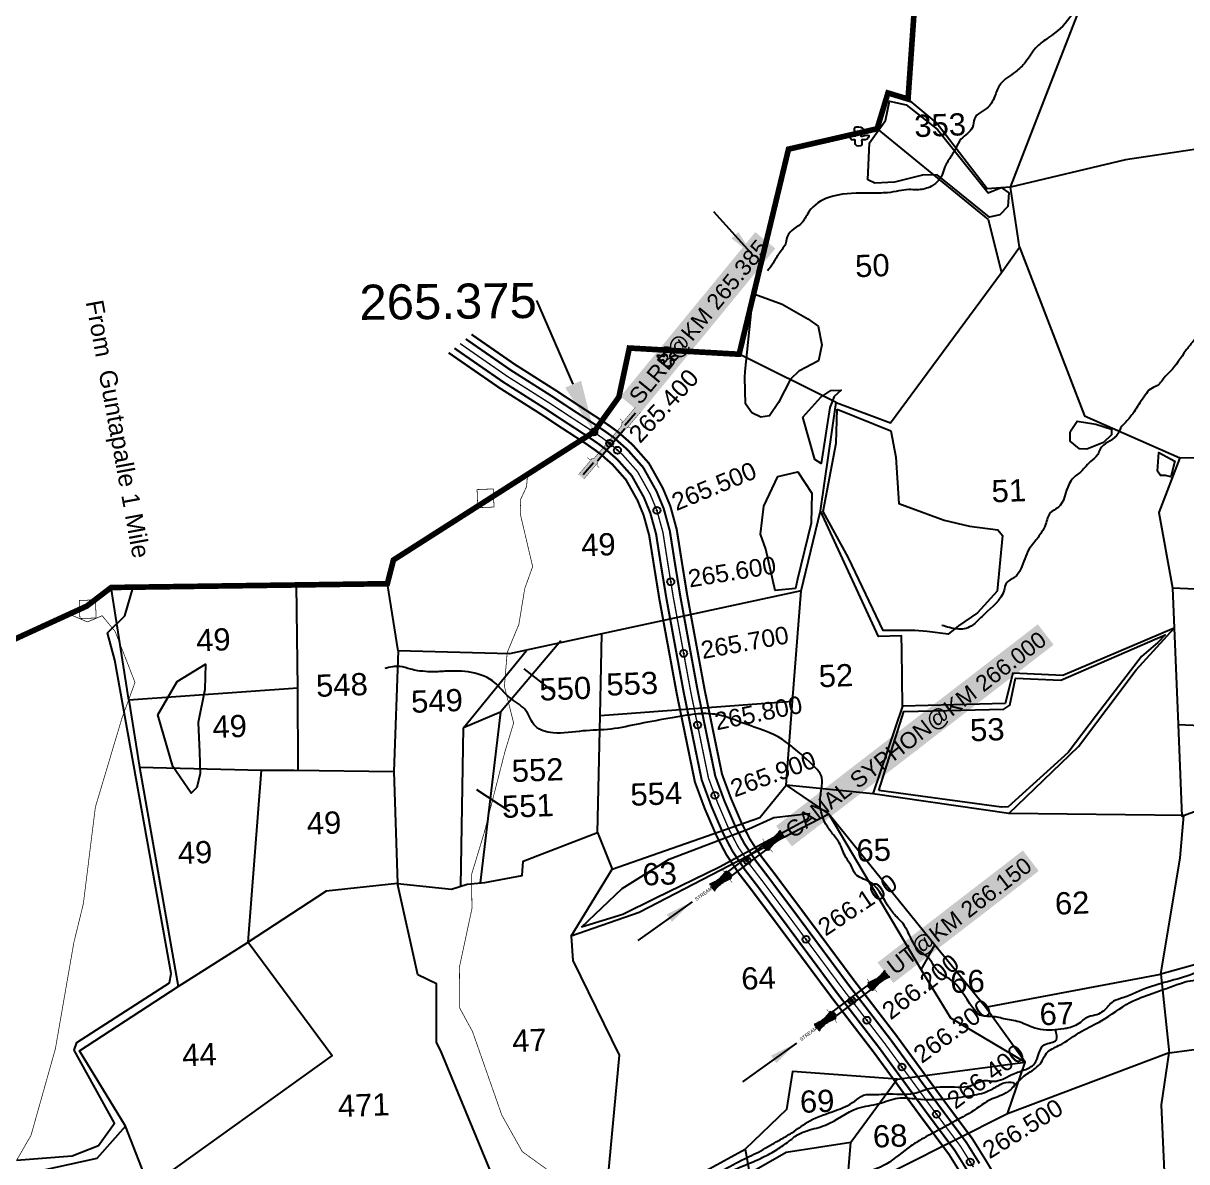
# Model space of a CAD drawing. Header units: feet. Extents: x 758300 to 768654, y 1597949 to 1607646.
# Drawn here: x 761026 to 762682, y 1602761 to 1604382 of the extents above; entities that cross this region are included whole.
import ezdxf
from ezdxf import colors
from ezdxf.entities.mleader import LeaderData, LeaderLine
from ezdxf.enums import TextEntityAlignment as Align
from ezdxf.math import Vec2, Vec3

# ---------------------------------------------------------------- set-up
doc = ezdxf.new("R2010")
doc.units = ezdxf.units.FT
doc.header["$LTSCALE"] = 15
doc.header["$MEASUREMENT"] = 0
doc.header["$PDMODE"] = 32
doc.header["$PDSIZE"] = 10
doc.linetypes.add('ACAD_ISO02W100', pattern=[15, 12, -3])
doc.linetypes.add('HIDDEN2', pattern=[0.1875, 0.125, -0.0625])
for name, color, linetype in [('CANAL1', 7, 'Continuous'), ('CSMark', 72, 'Continuous'), ('HILLS', 17, 'Continuous'), ('PLOT', 7, 'Continuous'), ('PLOT NO', 7, 'Continuous'), ('ROAD', 6, 'Continuous'), ('STRUCTURE', 5, 'Continuous'), ('TANKS AND STREAMS', 4, 'Continuous'), ('VILLAGE BOUNDARY', 5, 'Continuous'), ('VILLAGE N STONES', 1, 'Continuous'), ('VILLAGE STONES', 240, 'Continuous')]:
    doc.layers.add(name, color=color, linetype=linetype)
doc.styles.get("Standard").update_dxf_attribs({"font": 'arial.ttf'})
doc.linetypes.add('DOTS', pattern='A,1e-06,-3,["●",Standard,S=3,R=0,X=-1.25,Y=-1.25],-3', length=6.000001)
doc.dimstyles.get("Standard").update_dxf_attribs({"dimtxt": 0.18, "dimasz": 40, "dimexe": 0.18, "dimexo": 0.0625, "dimgap": 0.09, "dimtad": 0, "dimtih": 1, "dimtoh": 1, "dimdec": 4, "dimzin": 0, "dimdsep": 46, "dimtxsty": 'Standard', "dimcen": 0.09, "dimadec": 0, "dimazin": 0, "dimtfac": 1, "dimtdec": 4, "dimtofl": 0, "dimtmove": 0, "dimatfit": 3, "dimfxl": 1, "dimtolj": 1, "dimtzin": 0, "dimarcsym": 0})

# ---------------------------------------------------------------- blocks, each defined once
blk = doc.blocks.new('UT')
at = {"layer": 'STRUCTURE'}
h = blk.add_hatch(dxfattribs=at)
h.set_pattern_fill('DASH', color=150, scale=8, angle=-39.6278, style=0)
h.set_pattern_definition([(320.372247933, (-4370.464, -6260.8811), (1.40800153113, 0.132407282), [1, -1])])
h.paths.add_polyline_path([(765163, 1700681.9), (765165.6, 1700680.6), (765167.2, 1700680.3), (765169.1, 1700680), (765172.4, 1700679.6), (765176.4, 1700679.3), (765179.5, 1700679.5), (765183.1, 1700679.9), (765187.7, 1700680.9), (765188.9, 1700681.2), (765193.1, 1700682.2), (765196.1, 1700680.2), (765196.1, 1700672.2), (765193.1, 1700670.2), (765190.5, 1700670.8), (765188.1, 1700671.3), (765185.5, 1700671.8), (765183.6, 1700672.1), (765181, 1700672.5), (765180.3, 1700672.5), (765178.5, 1700672.6), (765176.7, 1700672.6), (765174.6, 1700672.5), (765172.5, 1700672.3), (765170.4, 1700672), (765168.5, 1700671.7), (765166.1, 1700671.2), (765165, 1700670.8), (765163, 1700669.7)])
h.paths.add_polyline_path([(765259.1, 1700682.2), (765256.1, 1700680.2), (765256.1, 1700672.2), (765259.1, 1700670.2), (765261.9, 1700671), (765264.4, 1700671.6), (765266.4, 1700672), (765269.1, 1700672.5), (765272.7, 1700673), (765276.1, 1700673.1), (765278.6, 1700672.9), (765281.2, 1700672.7), (765283.9, 1700672.3), (765286.4, 1700671.9), (765288, 1700671.3), (765289.2, 1700670.6), (765289.1, 1700682.7), (765287.6, 1700681.8), (765285.7, 1700681.2), (765283, 1700680.7), (765281.2, 1700680.4), (765276.7, 1700679.9), (765272.7, 1700679.9), (765268.7, 1700680.3), (765264.8, 1700681), (765261.2, 1700681.7)])
at = {"layer": 'STRUCTURE', "color": 150, "const_width": 0.628}
for points in [[(765190.1, 1700688.2), (765190.1, 1700684.2), (765196.1, 1700680.2), (765256.1, 1700680.2), (765262.1, 1700684.2), (765262.1, 1700688.2)], [(765190.1, 1700664.2), (765190.1, 1700668.2), (765196.1, 1700672.2), (765256.1, 1700672.2), (765262.1, 1700668.2), (765262.1, 1700664.2)]]:
    blk.add_lwpolyline(points, dxfattribs=at)
at = {"layer": 'STRUCTURE', "color": 150}
for points in [[(765196.1, 1700680.2), (765256.1, 1700680.2)], [(765196.1, 1700672.2), (765256.1, 1700672.2)], [(765196.1, 1700672.2), (765256.1, 1700672.2)]]:
    blk.add_lwpolyline(points, dxfattribs=at)
at = {"layer": 'STRUCTURE', "color": 0}
blk.add_circle((765226.1, 1700676.2), 1.89, dxfattribs=at)
at = {"layer": 'STRUCTURE', "color": 150}
for points in [[(765163, 1700681.9), (765164.4, 1700681.1), (765167.9, 1700680.2), (765171.2, 1700679.8), (765176.1, 1700679.4), (765184.7, 1700680.3), (765193.1, 1700682.2)], [(765289.1, 1700682.7), (765287.8, 1700681.9), (765284.3, 1700680.9), (765280.9, 1700680.4), (765276.1, 1700679.8), (765267.4, 1700680.5), (765259.1, 1700682.2)], [(765163, 1700669.7), (765164.3, 1700670.6), (765167.8, 1700671.6), (765171.2, 1700672.1), (765176, 1700672.6), (765184.7, 1700672), (765193.1, 1700670.2)], [(765289.2, 1700670.6), (765287.8, 1700671.4), (765284.2, 1700672.3), (765280.9, 1700672.7), (765276.1, 1700673.1), (765267.4, 1700672.2), (765259.1, 1700670.2)]]:
    blk.add_spline(points, degree=3, dxfattribs=at)
at = {"layer": 'STRUCTURE', "color": 0}
blk.add_text('STREAM', height=5, dxfattribs=at).set_placement((765148.2, 1700675.8), align=Align.MIDDLE_CENTER)
for points in [[(765190.9, 1700676), (765164.2, 1700675.8)], [(765289.3, 1700676.7), (765265.4, 1700676.4)]]:
    blk.add_leader(points, dimstyle='Standard', override={"dimasz": 10, "dimgap": 0.09, "dimtad": 0}, dxfattribs=at)
blk = doc.blocks.new('SLB')
at = {"layer": 'STRUCTURE'}
h = blk.add_hatch(dxfattribs=at)
h.set_pattern_fill('DOTS', color=6, scale=20, angle=320.3722, style=0)
h.set_pattern_definition([(320.372247934, (-159.4327, -72.9564), (1.2786241598, 0.5641323054), [0, -1.25])])
h.paths.add_polyline_path([(769699.5, 1706871.1), (769699.5, 1706861.1), (769729.1, 1706861.1), (769732.1, 1706863.1), (769792.1, 1706863.1), (769795.1, 1706861.1), (769824.7, 1706861.1), (769824.7, 1706871.1), (769795.1, 1706871.1), (769792.1, 1706869.1), (769732.1, 1706869.1), (769729.1, 1706871.1)])
at = {"layer": 'STRUCTURE', "color": 6, "linetype": 'ACAD_ISO02W100', "ltscale": 0.5, "const_width": 0.5}
for points in [[(769699.5, 1706871.1), (769729.1, 1706871.1)], [(769795.1, 1706871.1), (769824.7, 1706871.1)], [(769699.5, 1706861.1), (769729.1, 1706861.1)], [(769795.1, 1706861.1), (769824.7, 1706861.1)]]:
    blk.add_lwpolyline(points, dxfattribs=at)
at = {"layer": 'STRUCTURE', "color": 6, "const_width": 0.628}
for points in [[(769726.1, 1706877.1), (769726.1, 1706873.1), (769732.1, 1706869.1), (769792.1, 1706869.1), (769798.1, 1706873.1), (769798.1, 1706877.1)], [(769726.1, 1706855.1), (769726.1, 1706859.1), (769732.1, 1706863.1), (769792.1, 1706863.1), (769798.1, 1706859.1), (769798.1, 1706855.1)]]:
    blk.add_lwpolyline(points, dxfattribs=at)
at = {"layer": 'STRUCTURE', "color": 6}
blk.add_lwpolyline([(769732.1, 1706863.1), (769792.1, 1706863.1)], dxfattribs=at)
blk.add_lwpolyline([(769732.1, 1706863.1), (769792.1, 1706863.1)], dxfattribs=at)
at = {"layer": 'STRUCTURE', "color": 0}
blk.add_circle((769762.1, 1706866.1), 1.24, dxfattribs=at)
for points in [[(769703.8, 1706866), (769726.7, 1706866)], [(769818.6, 1706865.8), (769795.7, 1706865.8)]]:
    blk.add_leader(points, dimstyle='Standard', override={"dimasz": 10, "dimgap": 0.09, "dimtad": 0}, dxfattribs=at)

msp = doc.modelspace()

# ---------------------------------------------------------------- linework, layer by layer
at = {"layer": 'CANAL1', "color": 5, "const_width": 3}
for points in [[(761656.1, 1603932.3), (761720.2, 1603887.9), (761779.5, 1603850.3), (761803.8, 1603834.2), (761843.8, 1603808.1), (761856, 1603799.7), (761867, 1603791.7), (761886.2, 1603774.8), (761908.6, 1603749.5), (761927.5, 1603715.7), (761937.7, 1603691.2), (761946.5, 1603659.1), (761953.9, 1603612.1), (761961.3, 1603566.7), (761973.8, 1603498.7), (761986, 1603432.4), (762000.2, 1603363.2), (762011.2, 1603310), (762024, 1603275.3), (762039.6, 1603238.8), (762052.4, 1603214.3), (762069.3, 1603189), (762086.6, 1603166.4), (762125.4, 1603114.6), (762200.9, 1603012.9), (762260.6, 1602935.2), (762329.5, 1602841), (762368.6, 1602788.6), (762387.2, 1602758.8)], [(761639.9, 1603919.2), (761709.2, 1603871.2), (761768.6, 1603833.5), (761792.8, 1603817.5), (761832.7, 1603791.5), (761844.4, 1603783.4), (761854.5, 1603776), (761872, 1603760.6), (761892.2, 1603737.9), (761909.5, 1603707), (761918.7, 1603684.7), (761926.9, 1603654.9), (761934.1, 1603608.9), (761941.6, 1603563.2), (761954.1, 1603495), (761966.4, 1603428.6), (761980.6, 1603359.2), (761991.9, 1603304.5), (762005.4, 1603267.9), (762021.6, 1603230.2), (762035.2, 1603204.1), (762053, 1603177.3), (762070.7, 1603154.3), (762109.3, 1603102.7), (762184.9, 1603000.9), (762244.6, 1602923.2), (762313.4, 1602829.1), (762352.1, 1602777.3), (762370.1, 1602748.4)]]:
    msp.add_lwpolyline(points, dxfattribs=at)
at = {"layer": 'CANAL1', "color": 1, "const_width": 3}
for points in [[(761664.3, 1603938.8), (761725.8, 1603896.2), (761784.9, 1603858.7), (761809.3, 1603842.6), (761849.4, 1603816.4), (761861.8, 1603807.9), (761873.3, 1603799.5), (761893.3, 1603781.9), (761916.8, 1603755.3), (761936.5, 1603720.1), (761947.2, 1603694.5), (761956.3, 1603661.2), (761963.8, 1603613.7), (761971.1, 1603568.4), (761983.6, 1603500.5), (761995.8, 1603434.3), (762010, 1603365.2), (762020.8, 1603312.8), (762033.3, 1603279), (762048.7, 1603243.1), (762061.1, 1603219.4), (762077.4, 1603194.8), (762094.6, 1603172.4), (762133.4, 1603120.6), (762208.9, 1603019), (762268.6, 1602941.2), (762337.6, 1602846.9), (762376.9, 1602794.2), (762395.7, 1602764), (762413.7, 1602734)], [(761631.7, 1603912.7), (761703.7, 1603862.9), (761763.2, 1603825.2), (761787.3, 1603809.2), (761827.1, 1603783.3), (761838.6, 1603775.3), (761848.3, 1603768.2), (761865, 1603753.5), (761884, 1603732), (761900.5, 1603702.6), (761909.2, 1603681.5), (761917.1, 1603652.8), (761924.3, 1603607.4), (761931.7, 1603561.5), (761944.3, 1603493.2), (761956.5, 1603426.7), (761970.8, 1603357.2), (761982.2, 1603301.7), (761996.1, 1603264.2), (762012.5, 1603226), (762026.6, 1603199), (762044.8, 1603171.5), (762062.7, 1603148.3), (762101.3, 1603096.7), (762177, 1602994.9), (762236.6, 1602917.2), (762305.4, 1602823.2), (762343.8, 1602771.7), (762361.6, 1602743.2)]]:
    msp.add_lwpolyline(points, dxfattribs=at)
at = {"layer": 'CANAL1', "color": 1, "linetype": 'HIDDEN2', "ltscale": 100, "const_width": 2}
msp.add_lwpolyline([(761648, 1603925.8), (761714.7, 1603879.5), (761774, 1603841.9), (761798.3, 1603825.9), (761838.3, 1603799.8), (761850.2, 1603791.6), (761860.8, 1603783.8), (761872, 1603774), (761879.1, 1603767.7), (761900.4, 1603743.7), (761918.5, 1603711.4), (761928.2, 1603688), (761936.7, 1603657), (761944, 1603610.5), (761951.4, 1603564.9), (761964, 1603496.8), (761976.2, 1603430.5), (761990.4, 1603361.2), (762001.5, 1603307.3), (762014.7, 1603271.6), (762030.6, 1603234.5), (762043.8, 1603209.2), (762056.7, 1603189.8), (762061.1, 1603183.1), (762078.6, 1603160.3), (762117.3, 1603108.7), (762176.5, 1603029), (762192.9, 1603006.9), (762252.6, 1602929.2), (762321.5, 1602835), (762360.3, 1602783), (762378.6, 1602753.6)], dxfattribs=at)
at = {"layer": 'CANAL1'}
for points in [[(761791.6, 1603502.5), (761705.4, 1603401), (761653, 1603378.9)], [(761649.1, 1603154), (761653, 1603378.9), (761742.5, 1603488.7)], [(761738.7, 1603462.6), (761779.9, 1603430.7)], [(761705.4, 1603401), (761676.7, 1603158.1)], [(761718.7, 1603259.6), (761672, 1603290.8)]]:
    msp.add_lwpolyline(points, dxfattribs=at)
at = {"layer": 'CSMark', "color": 3}
for p in [(761838.3, 1603799.8), (761860.8, 1603783.8), (761872, 1603774), (761928.1, 1603688.3), (761947.9, 1603586.7), (761966.2, 1603484.7), (761985.9, 1603383), (762010.6, 1603282.7), (762056.7, 1603189.8), (762140.3, 1603077.8), (762205.6, 1602990.5), (762226.9, 1602962.7), (762276.8, 1602896.1), (762326, 1602828.9), (762374, 1602761)]:
    msp.add_point(p, dxfattribs=at)
at = {"layer": 'HILLS'}
for points in [[(762228.2, 1604159), (762230.8, 1604211.4), (762253.3, 1604243.3), (762259.1, 1604270.6), (762282.8, 1604265.6), (762327.4, 1604230.6), (762399.5, 1604140.2), (762418, 1604147.7), (762428.9, 1604140.5), (762427.3, 1604121), (762416.3, 1604109.1), (762401.4, 1604105.8), (762327.1, 1604165.9), (762306.1, 1604165.3), (762266.1, 1604155.3), (762238, 1604154), (762228.2, 1604159)], [(762053.5, 1603885.8), (762062.5, 1603973.2), (762067.6, 1603996.1), (762106.2, 1603981.9), (762143, 1603961), (762157.7, 1603950.4), (762163, 1603923.8), (762158, 1603901.3), (762129.9, 1603886.7), (762118.3, 1603875.3), (762101.1, 1603842.1), (762088.3, 1603822.8), (762075.9, 1603820.9), (762063, 1603827.2), (762054.3, 1603840.1), (762053, 1603877.4), (762053.5, 1603885.8)], [(762135.8, 1603820.8), (762161.6, 1603849.6), (762175.5, 1603859.1), (762190.1, 1603859.4), (762180.2, 1603850.5), (762174.4, 1603834.6), (762161.8, 1603755.3), (762152.8, 1603760.8), (762135.8, 1603820.8)], [(762184.4, 1603832.6), (762260.9, 1603801.5), (762268.1, 1603763.9), (762272.6, 1603698.3), (762336.8, 1603674.6), (762372.8, 1603666), (762413.2, 1603660.8), (762420, 1603652.8), (762412.1, 1603573.5), (762384.5, 1603542.6), (762357.3, 1603524), (762342.8, 1603512.2), (762312.6, 1603516), (762295.3, 1603517.5), (762249.9, 1603517.6), (762200.8, 1603620.6), (762164.9, 1603686.8), (762183, 1603783.9), (762184.4, 1603832.6)], [(762516.8, 1603801.1), (762526.1, 1603815.5), (762552.9, 1603810.9), (762575, 1603803.9), (762575.1, 1603795.9), (762563.8, 1603784.8), (762540, 1603775.7), (762529.7, 1603776.1), (762516.2, 1603787.1), (762516.1, 1603798.7), (762516.8, 1603801.1)], [(762640.6, 1603744.2), (762642.5, 1603770.7), (762665.2, 1603758.5), (762659.6, 1603736.1), (762652.1, 1603737.9), (762644.6, 1603738.1), (762640.6, 1603744.2)], [(762075.6, 1603654.7), (762080.5, 1603694.4), (762100.4, 1603736.6), (762128.8, 1603743), (762148.8, 1603712.9), (762147.5, 1603670.3), (762128.4, 1603590.4), (762125.2, 1603577), (762096.5, 1603574.4), (762083.3, 1603633.2), (762075.6, 1603654.7)], [(761016.9, 1602763.3), (761096.2, 1602769.9), (761133.6, 1602784.6), (761156.4, 1602816.1), (761098.8, 1602920.1), (761102.8, 1602931.2), (761234.7, 1603015.7), (761236.9, 1603029.2), (761156.9, 1603475.2), (761146.2, 1603514.3), (761171.1, 1603538.2), (761183, 1603579)], [(762244, 1603289.9), (762279.6, 1603402.2), (762421.6, 1603405.6), (762430.4, 1603411.3), (762438.3, 1603449.5), (762502.7, 1603446.9), (762651.2, 1603511), (762641.2, 1603500.1), (762617.5, 1603480.6), (762553.7, 1603396.9), (762513.2, 1603343.8), (762428.2, 1603266.3), (762418.3, 1603265.9), (762244, 1603289.9)], [(761218, 1603397.5), (761245.3, 1603444.7), (761285.5, 1603469.5), (761284.8, 1603433.2), (761275.3, 1603386.5), (761277.2, 1603344.3), (761278.1, 1603314), (761273.4, 1603293.9), (761265.3, 1603286.1), (761239.2, 1603323.6), (761218, 1603397.5)], [(761820.6, 1603095.3), (761878.6, 1603150.1), (761945.6, 1603191.7), (762058.7, 1603234.9), (762094.4, 1603251.2), (762144.8, 1603257), (762143.1, 1603248.7), (762017, 1603180.4), (761925.5, 1603135.8), (761879.4, 1603113.3), (761820.6, 1603095.3)]]:
    msp.add_lwpolyline(points, dxfattribs=at)
at = {"layer": 'PLOT'}
for points in [[(763096.3, 1604481.3), (763068.8, 1604392.4), (763043.9, 1604254.8), (762594.9, 1604187.1), (762431.2, 1604148.3), (762468.8, 1604245.2), (762537.3, 1604421.4), (762604.7, 1604585.3)], [(762431.2, 1604148.3), (762397.9, 1604146), (762325.7, 1604240.2), (762285.5, 1604273.8)], [(762241.5, 1604231.5), (762329.9, 1604159.3), (762399.7, 1604102.3), (762418.5, 1604027), (762444.2, 1604062.9), (762431.2, 1604148.3)], [(762444.2, 1604062.9), (762536.5, 1603822.7), (762672.3, 1603763.3)], [(762981.6, 1603016.9), (762868.7, 1603020.8), (762746.5, 1603056.3), (762645.4, 1603028.1), (762672.7, 1603193.7), (762677.9, 1603254.1), (762428.7, 1603257.1), (762235.5, 1603284.8), (762112.2, 1603297.2), (762121.2, 1603416.7), (762133.2, 1603573.9), (762160.7, 1603687.8), (762183.2, 1603841.8), (762260.6, 1603813), (762418.5, 1604027)], [(762183.2, 1603841.8), (762045.1, 1603910.6)], [(763083.5, 1603371.2), (763043, 1603393.7), (763019.3, 1603379.8), (762882.8, 1603330.3), (762881.8, 1603761), (762672.3, 1603763.3), (762642.2, 1603685.4), (762662, 1603578.3), (763083.1, 1603559.7), (763289, 1603558.8)], [(762277.7, 1603409.5), (762276.7, 1603489.5), (762276.4, 1603510), (762243.5, 1603509), (762160.7, 1603687.8)], [(761417.1, 1603435.2), (761176.7, 1603418.4), (761151.4, 1603578.6)], [(761417.6, 1603318.5), (761417.1, 1603435.2), (761415.1, 1603582.2)], [(762133.2, 1603573.9), (761849.5, 1603512.6), (761718.5, 1603484.3), (761560.1, 1603488.5), (761544.5, 1603584)], [(762662, 1603578.3), (762669.8, 1603383.4), (762882.7, 1603374.1)], [(762428.7, 1603257.1), (762528, 1603352.2), (762610.1, 1603461.2), (762664.3, 1603520.5), (762505.6, 1603453.2), (762434.8, 1603456.6), (762423.5, 1603413.4), (762277.7, 1603409.5), (762235.5, 1603284.8)], [(761560.1, 1603488.5), (761553.8, 1603316.8), (761558.9, 1603157.1), (761635.7, 1603149.2), (761657.9, 1603156.3), (761683.2, 1603158.7), (761736.3, 1603168.8), (761738, 1603189.1), (761843.5, 1603230), (761847.4, 1603396.2), (761849.5, 1603512.6)], [(761176.7, 1603418.4), (761191.7, 1603323), (761365.6, 1603318.4)], [(761847.4, 1603396.2), (762121.2, 1603416.7)], [(762669.8, 1603383.4), (762674.9, 1603253), (762882.8, 1603330.3)], [(761191.7, 1603323), (761246.7, 1603010.9), (761346.5, 1603073.6), (761465.8, 1602912.7), (761205.6, 1602725.6), (761172, 1602811.7), (761106.2, 1602918.9), (761246.7, 1603010.9)], [(761851.7, 1602668.5), (761724.3, 1602667.9), (761621.6, 1602916.6), (761614.3, 1602931.6), (761614.6, 1603014.7), (761587.9, 1603027.1), (761558.9, 1603157.1), (761457.5, 1603146.3), (761346.5, 1603073.6), (761365.6, 1603318.4), (761412.1, 1603318.5), (761553.8, 1603316.8)], [(761843.5, 1603230), (761864.6, 1603177.9), (762074.6, 1603251.4), (762112.2, 1603297.2), (762173, 1603256.2), (761903.1, 1603116.1), (761806, 1603082.5), (761864.6, 1603177.9)], [(762269.8, 1602879), (762452.3, 1602903), (762395.7, 1602981.2), (762323.7, 1603069.7), (762173, 1603256.2), (762304.4, 1603034.2), (762323.7, 1603069.7)], [(761806, 1603082.5), (761808.3, 1603047.8), (761874.6, 1602913), (761851.7, 1602668.5), (762053.6, 1602779.1), (762059.7, 1602745.1), (762112, 1602775.1), (762204.2, 1602789.2), (762269.8, 1602879), (762121.2, 1602889.6), (762112.3, 1602835.4), (762053.6, 1602779.1)], [(762304.4, 1603034.2), (762346.1, 1602965.9), (762452.3, 1602903)], [(762395.7, 1602981.2), (762645.4, 1603028.1), (762657.3, 1602916.4), (762426.8, 1602829.3), (762452.3, 1602903)], [(762197.9, 1602714.1), (762259.8, 1602400.4), (762386.3, 1602423.4), (762523.8, 1602481.7), (762553.4, 1602506.3), (762654, 1602673.2), (762646.3, 1602842.3), (762657.3, 1602916.4), (762785.5, 1602933.3), (762776.6, 1602987.7), (762842.4, 1602993.1), (762894.8, 1602955), (762982.5, 1602974), (763018.3, 1602961.8), (763025.6, 1602978.2)], [(762426.8, 1602829.3), (762197.9, 1602714.1), (762204.2, 1602789.2)], [(761172, 1602811.7), (761131.1, 1602766.1), (760999.3, 1602736.9), (760889.5, 1602590.4), (761059.8, 1602315.4), (761139.2, 1602349.3), (761151.4, 1602338), (761317.8, 1602370), (761268, 1602570.5), (761205.6, 1602725.6)]]:
    msp.add_lwpolyline(points, dxfattribs=at)
at = {"layer": 'ROAD', "linetype": 'DOTS', "ltscale": 0.5, "const_width": 1}
msp.add_lwpolyline([(761797.9, 1602731.4), (761736.5, 1602775.7), (761707.3, 1602827.8), (761665.7, 1602946.6), (761647.5, 1602980), (761647.1, 1603038.3), (761664.9, 1603121.6), (761664.3, 1603169.9), (761682.2, 1603229), (761697.5, 1603289), (761712, 1603345.5), (761724.2, 1603385.7), (761711.1, 1603437.9), (761715, 1603485.8), (761731.7, 1603526.2), (761740, 1603577), (761751.3, 1603608.3), (761733.6, 1603683.7), (761734.3, 1603704.3), (761742.6, 1603722.1), (761744.1, 1603739.9), (761744.1, 1603739.9)], dxfattribs=at)
at = {"layer": 'ROAD', "linetype": 'HIDDEN2', "ltscale": 10, "const_width": 1}
msp.add_lwpolyline([(761091.7, 1603540.6), (761117.8, 1603529.6), (761138.6, 1603538.5), (761157.1, 1603516), (761170.7, 1603481.2), (761185.4, 1603443.5), (761166.8, 1603392.5), (761129, 1603266), (761111.9, 1603128.5), (761098.3, 1603072.8), (761072.1, 1602922), (761037.4, 1602798.8), (761016.9, 1602763.3)], dxfattribs=at)
at = {"layer": 'TANKS AND STREAMS'}
msp.add_open_spline([(762672.2, 1605003.8), (762677.2, 1604999.4), (762687, 1604990.8), (762706.6, 1604971), (762740.3, 1604980.8), (762760.7, 1604952.8), (762789.3, 1604940.7), (762820.7, 1604924.2), (762847.3, 1604891.8), (762885.2, 1604881.7), (762913, 1604848), (762932.5, 1604815.1), (762976.5, 1604798.1), (763008.8, 1604774.6), (763040.1, 1604732.8), (763063.8, 1604692), (763092.8, 1604661.2), (763109.1, 1604633.6), (763127, 1604607.8), (763151.2, 1604588.5), (763173.4, 1604561.6), (763197.9, 1604542.6), (763222, 1604518.7), (763253, 1604502.1), (763293.8, 1604485.4), (763339.3, 1604465.2), (763394.1, 1604459), (763438.3, 1604450.3), (763486.3, 1604442.5), (763523.4, 1604437.1), (763565.8, 1604441.8), (763606.5, 1604417.8), (763623.6, 1604370.8), (763665.8, 1604346.4), (763709.6, 1604346), (763747.8, 1604337.3), (763769.1, 1604309.4), (763796.9, 1604299.3), (763842.8, 1604277.3), (763905, 1604267.3), (763967.2, 1604242.6), (764019.5, 1604233.2), (764041.1, 1604202.1), (764058.3, 1604198.5), (764064.9, 1604196.2)], degree=3, knots=[0, 0, 0, 0, 0.159229, 0.312561, 0.629313, 0.816959, 1.067262, 1.360583, 1.650023, 2.036154, 2.229728, 2.675357, 2.898873, 3.327088, 3.603691, 4.131359, 4.442799, 4.600685, 4.889664, 5.181575, 5.329539, 5.712718, 5.916435, 6.127774, 6.541425, 6.964542, 7.29766, 7.842869, 8.032473, 8.453387, 8.730812, 9.020095, 9.492935, 9.86417, 10.082398, 10.53857, 10.712754, 10.889126, 11.223249, 11.925805, 12.350427, 12.837329, 13.084348, 13.209761, 13.209761, 13.209761, 13.209761], dxfattribs=at)
for points in [[(763263.1, 1604462.7), (763265.5, 1604470.7), (763261, 1604482.2), (763238.9, 1604490.6), (763215.5, 1604503), (763208.5, 1604515.8), (763159.3, 1604554.3), (763145.7, 1604568), (763136.3, 1604578.2), (763125.5, 1604577.2), (763115.7, 1604576), (763102.4, 1604566.8), (763081.8, 1604558.7), (763068.9, 1604552.5), (763055.6, 1604546), (763024.9, 1604536.9), (763000.5, 1604527.8), (762982.7, 1604522.2), (762974.9, 1604519.7), (762919.7, 1604506.1), (762895, 1604496.9), (762867.6, 1604494), (762845.9, 1604485), (762822.4, 1604481.4), (762797.7, 1604477.1), (762753.4, 1604463.6), (762718.6, 1604456.6), (762686.4, 1604449.6), (762658.1, 1604443.6), (762634.5, 1604441.1), (762584.1, 1604425.5), (762571, 1604417.9), (762540.8, 1604411.5), (762526.1, 1604404.4), (762515.7, 1604389.9), (762485.3, 1604361.2), (762469.1, 1604348.7), (762452.6, 1604326.3), (762438.3, 1604312.5), (762417.2, 1604295.3), (762409.4, 1604279.3), (762399.7, 1604262.3), (762379.9, 1604245.8), (762377.1, 1604233.5), (762360.8, 1604216.6), (762353.5, 1604204), (762347.3, 1604192.9), (762337.8, 1604177.1), (762333.9, 1604166), (762316.3, 1604148.5), (762297.9, 1604144.6), (762286.4, 1604144.9), (762272.6, 1604143.1), (762256.4, 1604140.5), (762244.1, 1604140), (762225.1, 1604139.9), (762172.7, 1604133.7), (762144.9, 1604114.1), (762135.1, 1604098.5), (762113.8, 1604078.6), (762111.7, 1604069.3), (762102, 1604054.2), (762093.5, 1604040.3), (762085.5, 1604029.1)], [(763987.4, 1603507.7), (763995.3, 1603518.1), (763996.9, 1603526.8), (763997.9, 1603533.2), (764011.7, 1603562), (764019.1, 1603574.7), (764014.6, 1603605.4), (764011.4, 1603618.2), (764005.4, 1603650.1), (764005.3, 1603661.8), (764008.3, 1603668.9), (764028.1, 1603676.4), (764076.8, 1603676), (764109.3, 1603682.8), (764122.5, 1603687.8), (764168.5, 1603707.3), (764198.7, 1603715.9), (764222.8, 1603726.1), (764241.9, 1603733), (764271.3, 1603746.3), (764281.7, 1603752.9), (764306.1, 1603767.3), (764308, 1603788), (764314.6, 1603806.2), (764317.9, 1603821.4), (764334.7, 1603873.3), (764332.7, 1603895.4), (764333.7, 1603908.4), (764338.9, 1603954.3), (764344.2, 1603966.6), (764345.2, 1603980.6), (764343.6, 1603992.4), (764337.3, 1604000.1), (764312.5, 1604006.7), (764307.1, 1604008.6), (764298.9, 1604010.6), (764269.3, 1604020.8), (764253.9, 1604028.7), (764229.3, 1604040.6), (764216.1, 1604051.7), (764203.6, 1604060.9), (764192.2, 1604066.6), (764178.8, 1604072.4), (764144.4, 1604096.5), (764125, 1604112.5), (764108.8, 1604131.8), (764093.7, 1604139.5), (764076.6, 1604146.9), (764045.8, 1604170.8), (764014.5, 1604191.4), (764005.2, 1604202.8), (763995.3, 1604213.2), (763970.9, 1604221.1), (763958.2, 1604225.5), (763940.8, 1604229.4), (763928.8, 1604234.6), (763916.2, 1604237.5), (763902.1, 1604240), (763878.9, 1604238.7), (763858.7, 1604251.8), (763840.6, 1604260.6), (763820.6, 1604269.5), (763804.7, 1604281), (763782.9, 1604284.8), (763772.5, 1604289.4), (763763.3, 1604298.3), (763734.9, 1604310.9), (763718.2, 1604323.5), (763695.4, 1604333.1), (763673.6, 1604332.6), (763658.7, 1604334.2), (763649, 1604338), (763638.1, 1604347.2), (763612.4, 1604360.8), (763601.2, 1604369.2), (763578.5, 1604373.6), (763564.3, 1604374.4), (763537, 1604360.6), (763519.4, 1604348.3), (763501.8, 1604336.5), (763494.4, 1604321.8), (763482.6, 1604308), (763473.5, 1604298), (763454.7, 1604296.3), (763429, 1604290.5), (763406.1, 1604288.3), (763391, 1604289.4), (763354.2, 1604278.9), (763327.1, 1604274.9), (763313.5, 1604266.7), (763294.7, 1604263.5), (763281.7, 1604257.2), (763232.6, 1604239), (763213.5, 1604225), (763180.2, 1604211.9), (763152.7, 1604199.5), (763125.5, 1604188.4), (763103.4, 1604176.6), (763086.4, 1604174.2), (763051, 1604169.3), (763022.2, 1604165.7), (763002.8, 1604166.3), (762963.2, 1604154.3), (762947.6, 1604138.7), (762933.6, 1604135.8), (762903.6, 1604122.5), (762890.9, 1604113.7), (762873.5, 1604103), (762859.3, 1604094.6), (762837.1, 1604084.3), (762818.9, 1604064.9), (762801.1, 1604051.1), (762770.8, 1604025.4), (762756, 1604009.2), (762743, 1603995), (762722.4, 1603966.9), (762704.5, 1603949.4), (762699.5, 1603940), (762690.7, 1603928.4), (762680.7, 1603915.7), (762658.5, 1603886), (762651.4, 1603878.7), (762640.3, 1603866), (762630.4, 1603861.1), (762623.1, 1603852.2), (762619, 1603846.6), (762605.3, 1603825.9), (762593.9, 1603812.5), (762588.7, 1603806.8), (762586.1, 1603801), (762582, 1603794.5), (762558.9, 1603775.6), (762555.4, 1603767.9), (762545.1, 1603757.7), (762536.8, 1603749.1), (762530.8, 1603742.7), (762521.1, 1603734.8), (762514.7, 1603726), (762498.6, 1603692.1), (762488.4, 1603685.3), (762481.3, 1603668.5), (762475.6, 1603657.2), (762465, 1603642.7), (762458, 1603633.4), (762445.9, 1603605), (762436.9, 1603592.9), (762425.3, 1603584.6), (762422.2, 1603574.8), (762393.7, 1603540.4), (762382, 1603528.9), (762375.2, 1603523.7), (762365.5, 1603519.8), (762355.9, 1603519.6), (762333.5, 1603524.6)], [(762435, 1602867.6), (762443, 1602876), (762450.8, 1602883.4), (762459.5, 1602889.2), (762476.4, 1602905.1), (762482.7, 1602916), (762499.8, 1602926.5), (762532.8, 1602947.2), (762561.1, 1602962.1), (762601.3, 1602987.9), (762633.1, 1603000.9), (762673.2, 1603015.1), (762684, 1603018.4), (762710.4, 1603021.4), (762731.7, 1603029.5), (762753, 1603029.4), (762798.9, 1603023.7), (762824.8, 1603017.8), (762841.2, 1603012.1), (762857.1, 1603002.6), (762876.1, 1602995.9), (762901.2, 1602995.7), (762933.2, 1602988.6), (762961, 1602985.1), (762975.8, 1602982.8), (762985.9, 1602982), (763002, 1602974.6), (763011.4, 1602970.9), (763038.1, 1602966.1), (763057.6, 1602982.1), (763076.2, 1602986.5), (763152.1, 1603053.5), (763179.8, 1603066.7), (763190.8, 1603074.6), (763255.4, 1603097.1), (763279.1, 1603110.4), (763291.2, 1603116.4), (763314.6, 1603122.5), (763334.4, 1603132.7), (763344.8, 1603138.9), (763355.1, 1603148.8), (763361.6, 1603155.3), (763372.5, 1603161.2), (763384.1, 1603168.2), (763428.2, 1603182.9), (763460.5, 1603204.9), (763473.8, 1603219.5), (763494.1, 1603230.4), (763504.8, 1603237.7), (763520.8, 1603226.2), (763546.1, 1603222), (763571, 1603216.9), (763572.6, 1603221.8), (763550.5, 1603233.2), (763534.6, 1603242.6), (763518.6, 1603247.2), (763511.3, 1603247.1), (763500.6, 1603244.3), (763480.7, 1603233.8), (763472.3, 1603222.4), (763466.1, 1603217.5), (763458.8, 1603213.2), (763447.3, 1603209.8), (763438.1, 1603203.2), (763431.8, 1603194.3), (763424.2, 1603193.1), (763412, 1603184.9), (763400.3, 1603182.7), (763371.4, 1603177.3), (763344.4, 1603148.2), (763333.8, 1603143.8), (763327, 1603136.8), (763310.3, 1603129.3), (763299.8, 1603125.4), (763280.5, 1603121.8), (763260.4, 1603109.2), (763246.8, 1603103.5), (763230.2, 1603102), (763200.9, 1603090.4), (763160.2, 1603063.7), (763149.8, 1603057.8), (763136, 1603049.2), (763115.9, 1603031.7), (763109.5, 1603024.6), (763100.5, 1603011.3), (763089, 1603003.6), (763081.6, 1603000.7), (763053.5, 1602982.9), (763041.8, 1602979.3), (763025.2, 1602978.3), (763008.6, 1602982.1), (763006.6, 1602982), (762993.7, 1602985.8), (762970.5, 1602991.3), (762957.1, 1602994.5), (762899.6, 1603006.7), (762883.4, 1603008.1), (762863.1, 1603014.9), (762840.2, 1603022.8), (762815.1, 1603029.6), (762785.1, 1603038.2), (762757.4, 1603039.7), (762744.7, 1603040.4), (762720.9, 1603037.5), (762708, 1603035.2), (762695.5, 1603030.4), (762623.2, 1603007.7), (762587.8, 1602993.4), (762575.3, 1602988), (762568.9, 1602980.6), (762551.5, 1602969.8), (762539.5, 1602966.2), (762532.8, 1602961.3), (762514.2, 1602951.7), (762507.3, 1602950.6), (762490.6, 1602948.5), (762458.4, 1602954.1), (762446.4, 1602959.4), (762424, 1602964.3), (762405.3, 1602967.9), (762387.8, 1602970.1), (762377.6, 1602980.4), (762343.8, 1603021.9), (762327.2, 1603033.3), (762314.1, 1603051.9), (762300.7, 1603062), (762289, 1603080.8), (762277, 1603101.6), (762264.7, 1603114.7), (762229.8, 1603160.2), (762210.9, 1603170.7), (762204, 1603183.7), (762197, 1603194.4), (762188.8, 1603213), (762178.1, 1603228.2), (762168.6, 1603241.9), (762162.6, 1603255.8), (762160.3, 1603270.9), (762162.4, 1603292.1), (762162.9, 1603307.9), (762152.8, 1603323), (762121.2, 1603351.2), (762106.9, 1603362.1), (762052.2, 1603385), (762016.6, 1603397.1), (761991.7, 1603399), (761949.6, 1603393.1), (761903.8, 1603384.7), (761862.6, 1603377.1), (761822.6, 1603374.4), (761780.1, 1603371.8), (761754.7, 1603381.5), (761742.1, 1603402.6), (761721.2, 1603419.9), (761709.3, 1603430.7), (761697.6, 1603442.9), (761626.2, 1603459.3), (761616.5, 1603458.7), (761587.9, 1603460.2), (761577.7, 1603462.3), (761562.3, 1603466.1), (761540.8, 1603463.2)], [(761834.8, 1602653.9), (761851.2, 1602651), (761864.6, 1602655.9), (761883.8, 1602660.2), (761895.4, 1602677.4), (761904.8, 1602684.3), (761928.4, 1602703.7), (761952.2, 1602713.5), (761975.4, 1602720.2), (761988.5, 1602730.9), (762019.6, 1602748.4), (762052.6, 1602765.4), (762079.1, 1602778.6), (762092.1, 1602786.2), (762103.5, 1602792.7), (762120.1, 1602802.4), (762145.6, 1602819.4), (762182.4, 1602834.1), (762209.7, 1602847.6), (762222.1, 1602855.8), (762240.2, 1602856.9), (762254.3, 1602857.8), (762294.3, 1602858.7), (762316.2, 1602865.6), (762356.6, 1602867.6), (762374.2, 1602869.5), (762379.5, 1602871.6), (762396.1, 1602877), (762407.6, 1602875.9), (762432.3, 1602884.9), (762450.8, 1602892), (762465.6, 1602900.9), (762479.4, 1602927.5), (762496.6, 1602934.9), (762495.1, 1602948.9)], [(761725.9, 1602662.4), (761748.4, 1602662), (761763.4, 1602659.7), (761786.1, 1602660.6), (761806.5, 1602659.9), (761817.2, 1602659.2), (761834.8, 1602653.9), (761855.9, 1602650.5), (761881, 1602651.5), (761893.8, 1602660.5), (761913, 1602675.3), (761924, 1602684.1), (761937.1, 1602693), (761955.5, 1602700), (762016.7, 1602739), (762076.3, 1602766.4), (762097, 1602777.5), (762113.8, 1602788.7), (762126.2, 1602798.3), (762142, 1602805.5), (762168, 1602813.4), (762214, 1602837.3), (762244.4, 1602844.2), (762271.2, 1602851.9), (762297.9, 1602850.8), (762341, 1602851), (762373.3, 1602855.2), (762399.7, 1602862), (762416.5, 1602871.1), (762424.8, 1602874.3), (762436.6, 1602872.6), (762428.2, 1602861.3), (762405.3, 1602850.9), (762375.3, 1602831.9), (762352.8, 1602819.3), (762327, 1602805.2), (762301.6, 1602791.4), (762285.2, 1602780.6), (762249.6, 1602755.3), (762221.3, 1602742.2), (762208.2, 1602728.9), (762203.8, 1602717.1), (762206.3, 1602693.8), (762208.1, 1602662.4), (762212.7, 1602638.9), (762206.6, 1602611.8), (762210.6, 1602574.7), (762211.9, 1602558.7), (762215.4, 1602543.5), (762214.9, 1602519.2), (762212.4, 1602489.9), (762214.8, 1602456.4), (762213.3, 1602429.3), (762211.4, 1602391.8), (762212.7, 1602377.4)]]:
    msp.add_spline(points, degree=3, dxfattribs=at)
at = {"layer": 'VILLAGE BOUNDARY', "linetype": 'HIDDEN2', "ltscale": 10, "const_width": 8}
msp.add_lwpolyline([(758573.7, 1602773.4), (759033.6, 1602844.5), (759350.5, 1602904.4), (760245.8, 1603178), (760919.1, 1603461.4), (761116.9, 1603552.2), (761151.4, 1603578.6), (761544.5, 1603584), (761553.2, 1603617.8), (761838.3, 1603799.8), (761874, 1603849.7), (761888.9, 1603919.4), (762045.1, 1603910.6), (762115.4, 1604202.5), (762241.5, 1604231.5), (762256.9, 1604282.5), (762285.5, 1604273.8), (762299.3, 1604472.2)], dxfattribs=at)
at = {"layer": 'VILLAGE N STONES', "const_width": 1}
for points in [[(761672.2, 1603718), (761695.3, 1603718.9), (761696.3, 1603693.1), (761673.2, 1603692.2)], [(761106, 1603560.1), (761129.1, 1603561), (761130.1, 1603535.2), (761107, 1603534.4)]]:
    msp.add_lwpolyline(points, close=True, dxfattribs=at)
at = {"layer": 'VILLAGE N STONES'}
for points in [[(762205.4, 1604215.1), (762201.3, 1604223.2), (762211.2, 1604221.6), (762209.2, 1604232.5), (762215.7, 1604234.3), (762222.1, 1604229.7), (762218.3, 1604221.2), (762229.6, 1604222), (762225, 1604215.7), (762219.5, 1604215.8), (762219.5, 1604208.7), (762210.7, 1604209), (762210.1, 1604215.3), (762205.2, 1604215.3)], [(761933.3, 1603901.3), (761929.2, 1603909.4), (761939.1, 1603907.8), (761937.1, 1603918.7), (761943.6, 1603920.6), (761950.1, 1603916), (761946.3, 1603907.4), (761957.5, 1603908.3), (761952.9, 1603901.9), (761947.5, 1603902), (761947.5, 1603894.9), (761938.6, 1603895.3), (761938.1, 1603901.5), (761933.1, 1603901.5)]]:
    msp.add_spline(points, degree=3, dxfattribs=at)

# ---------------------------------------------------------------- block references
at = {"layer": 'STRUCTURE', "color": 0}
for name, p, rotation in [('SLB', (1569104.2, -85678.7), 49.81338597355145), ('UT', (1172877.3, -215902.5), 36.95164204990927), ('UT', (1173026.2, -216101.9), 36.95164204990927)]:
    msp.add_blockref(name, p, dxfattribs=dict(at, rotation=rotation))

# ---------------------------------------------------------------- texts
at = {"layer": 'CSMark', "color": 1}
for s, rotation, p in [('265.400', 47.2833, (761894.9, 1603790.9)), ('265.500', 22.5043, (761951, 1603698.7)), ('265.600', 9.2479, (761972.7, 1603590.9)), ('265.700', 10.4278, (761991, 1603489)), ('265.800', 11.5746, (762010.7, 1603387.5)), ('265.900', 20.2928, (762034.3, 1603291.4)), ('266.100', 33.878, (762161.2, 1603091.9)), ('266.200', 37.5208, (762253.2, 1602972.1)), ('266.300', 36.1897, (762297.7, 1602910.3)), ('266.400', 36.7376, (762345.5, 1602845)), ('266.500', 31.8783, (762394.9, 1602775.1))]:
    msp.add_text(s, height=25, rotation=rotation, dxfattribs=at).set_placement(p, align=Align.MIDDLE_LEFT)
at = {"layer": 'PLOT NO'}
for s, p in [('353', (762294.9, 1604219.5)), ('50', (762210.8, 1604020.1)), ('51', (762404.9, 1603699.7)), ('49', (761820.9, 1603622.9)), ('49', (761273, 1603487.5)), ('52', (762159, 1603436.5)), ('548', (761443.6, 1603422.8)), ('553', (761856.7, 1603424.5)), ('550', (761761.5, 1603417.5)), ('549', (761578.9, 1603400.1)), ('49', (761296.1, 1603364.2)), ('53', (762374.3, 1603359.6)), ('552', (761722.1, 1603301.6)), ('554', (761891, 1603267.8)), ('551', (761708.2, 1603250.5)), ('49', (761430.5, 1603226.8)), ('65', (762212.6, 1603188.1)), ('49', (761246.9, 1603184.7)), ('63', (761907.9, 1603154.3)), ('62', (762495.1, 1603112.9)), ('64', (762048.7, 1603005.9)), ('66', (762346.1, 1603001.3)), ('67', (762473.2, 1602955.4)), ('47', (761722.8, 1602917.4)), ('44', (761253, 1602897)), ('471', (761474.7, 1602824.7)), ('69', (762132.2, 1602830.7)), ('68', (762236, 1602781.3))]:
    msp.add_text(s, height=31.62, rotation=2.2152, dxfattribs=at).set_placement(p)
at = {"layer": 'PLOT NO', "linetype": 'Continuous'}
msp.add_text('From  Guntapalle 1 Mile ', height=25, rotation=280.4141, dxfattribs=at).set_placement((761115.2, 1603985.2))
at = {"layer": 'STRUCTURE', "color": 5, "char_height": 23, "attachment_point": 1, "bg_fill": 1, "box_fill_scale": 1.3, "bg_fill_color": 7, "bg_fill_true_color": 16777215, "bg_fill_transparency": 4390977}
for s, insert, width, rotation in [('\\pi0.83669;SLRB@KM 265.385', (761886, 1603851.4), 288.765, 50.6523), ('\\pi0.91514;CANAL SYPHON@KM 266.000', (762107.5, 1603238), 456.339, 37.6172), ('\\pi1.378;UT@KM 266.150', (762251.8, 1603043.6), 247.409, 37.6172)]:
    msp.add_mtext(s, dxfattribs=dict(at, insert=insert, width=width, rotation=rotation))

# ---------------------------------------------------------------- leaders
at = {"layer": 'VILLAGE BOUNDARY'}
for points in [[(762066, 1604050.3), (762008.9, 1604113.2)], [(761978.3, 1603131.4), (761901.2, 1603076.1)], [(762126.8, 1602930.2), (762049.7, 1602875)]]:
    msp.add_leader(points, dimstyle='Standard', override={"dimgap": 0.09, "dimtad": 0}, dxfattribs=at)
at = {"layer": 'VILLAGE STONES', "color": 1}
ml = msp.add_multileader_mtext('Standard', dxfattribs=at)
ml.set_content('265.375', color=1)
ml.set_leader_properties()
ml.build(insert=Vec2(0, 0))
ml.multileader.update_dxf_attribs({"dogleg_length": 0.36, "arrow_head_size": 75})
ctx = ml.context
ctx.base_point, ctx.char_height, ctx.arrow_head_size, ctx.landing_gap_size, ctx.plane_origin, ctx.plane_x_axis, ctx.plane_y_axis = Vec3(761509.5, 1603984.1), 50, 75, 0.0498, Vec3(761697.4, 1603603.8), Vec3(0.999936, 0.011314), Vec3(-0.011314, 0.999936)
ctx.text_align_type = 2
notes = []
notes.append((ctx, [(1, (1, 1, 0), (761757.2, 1603986.9), (-0.999936, -0.011314), 7.73305273238338e-12, [(0, [(761838.8, 1603799.2)], 0, [])])]))
ctx.mtext.insert, ctx.mtext.text_direction, ctx.mtext.rotation, ctx.mtext.alignment, ctx.mtext.flow_direction = Vec3(761756.9, 1604012.3), Vec3(0.999936, 0.011314), 0.011314, 3, 5
for ctx, leaders in notes:
    for number, flags, end, landing, length, lines in leaders:
        leader = LeaderData()
        leader.index, (leader.has_last_leader_line, leader.has_dogleg_vector, leader.attachment_direction) = number, flags
        leader.last_leader_point, leader.dogleg_vector, leader.dogleg_length = Vec3(end), Vec3(landing), length
        for number, points, colour, breaks in lines:
            line = LeaderLine()
            line.index, line.vertices, line.color, line.breaks = number, Vec3.list(points), colors.encode_raw_color(colour), breaks
            leader.lines.append(line)
        ctx.leaders.append(leader)

doc.saveas('drawing.dxf')
